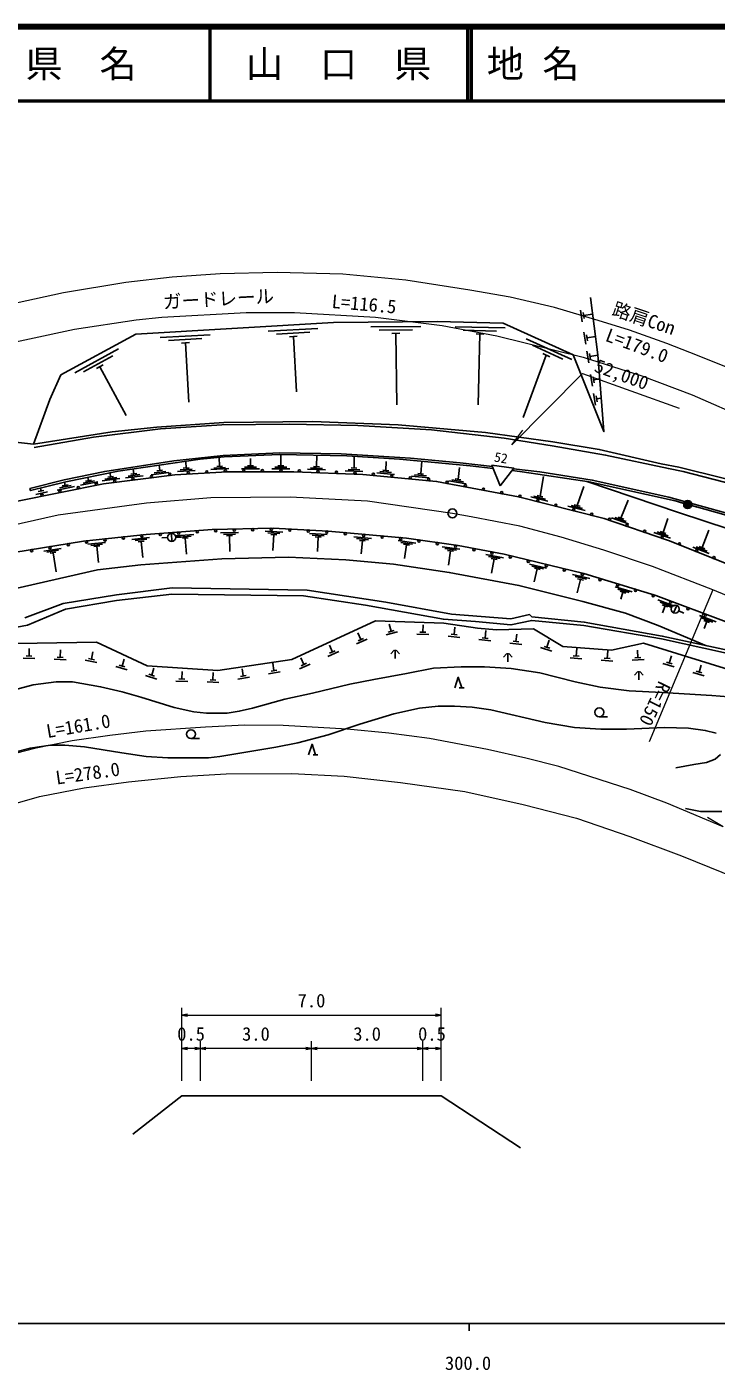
# Model space of a CAD drawing. Units: millimetres at full size, sheet at 1:1000, with parts at other scales. Extents: x 40000 to 680000, y 20000 to 380000.
# Drawn here: x 308320 to 401318, y 198715 to 380000 of the extents above; entities that cross this region are included whole.
import ezdxf
from ezdxf.enums import TextEntityAlignment as Align

# ---------------------------------------------------------------- set-up
doc = ezdxf.new("R2010")
doc.units = ezdxf.units.MM
doc.header["$LTSCALE"] = 1000
doc.linetypes.add('CHAIN', pattern=[18.5, 12, -1.5, 3.5, -1.5])
for name, color, linetype, lineweight in [('M-BGD', 7, 'Continuous', 25), ('M-BMK', 2, 'CHAIN', 13), ('M-BMK-SRVR', 3, 'Continuous', 25), ('M-STR-HTXT', 7, 'Continuous', 13), ('M-TTL', 2, 'Continuous', 140), ('M-TTL-BAND', 7, 'Continuous', 25), ('M-TTL-LINE', 7, 'Continuous', 50)]:
    doc.layers.add(name, color=color, linetype=linetype, lineweight=lineweight)
doc.layers.add('M-TTL-TXT', color=7, linetype='Continuous')
doc.styles.add('ＭＳ ゴシック', font='')
doc.styles.get('ＭＳ ゴシック').set_extended_font_data('MS Gothic')

# ---------------------------------------------------------------- blocks, each defined once
blk = doc.blocks.new('open_arrow')
at = {"color": 0, "linetype": 'Continuous', "lineweight": -2}
blk.add_lwpolyline([(7.5, 1.25), (0, 0), (7.5, -1.25)], dxfattribs=at)

msp = doc.modelspace()

# ---------------------------------------------------------------- hatches: boundary and pattern name
at = {"layer": 'M-BGD'}
msp.add_hatch(color=256, dxfattribs=at).paths.add_polyline_path([(398019, 315390, -1), (396960, 315688, -0.41421), (397638, 316069, -0.41421)])

# ---------------------------------------------------------------- linework, layer by layer
for p, q in [((383015, 341788), (383263, 340208)), ((383372, 341447), (383496, 340657)), ((383434, 341052), (384659, 341244)), ((347595, 339312), (340857, 338917)), ((361474, 339574), (354725, 339495)), ((360355, 339111), (355855, 339059)), ((372843, 339368), (366095, 339538)), ((371707, 338946), (367208, 339060)), ((333040, 338458), (326302, 338062)), ((331944, 337943), (327451, 337679)), ((330248, 337392), (329200, 337331)), ((329724, 337362), (330193, 329368)), ((346499, 338797), (342006, 338533)), ((344803, 338247), (343755, 338185)), ((344279, 338216), (344716, 330766)), ((358635, 338641), (357585, 338629)), ((358110, 338635), (358222, 328970)), ((369971, 338540), (368921, 338567)), ((369446, 338553), (369205, 329008)), ((381843, 335111), (375698, 337903)), ((383486, 338781), (383734, 337200)), ((383843, 338440), (383967, 337649)), ((383905, 338044), (385050, 338224)), ((320705, 336526), (314769, 333312)), ((319930, 335595), (315973, 333452)), ((378398, 335688), (375291, 327262)), ((380633, 335167), (376536, 337028)), ((378876, 335471), (377920, 335905)), ((383882, 336254), (384129, 334673)), ((384238, 335913), (384362, 335122)), ((384300, 335518), (385376, 335686)), ((318627, 334378), (317704, 333878)), ((318165, 334128), (321717, 327571)), ((384375, 333103), (384622, 331522)), ((384732, 332761), (384856, 331971)), ((384794, 332366), (385624, 332496)), ((384778, 330531), (385025, 328950)), ((385134, 330190), (385258, 329399)), ((385196, 329794), (385826, 329893)), ((329806, 320451), (329755, 321356)), ((334330, 320708), (334253, 321902)), ((338501, 320768), (338501, 321768)), ((342594, 320768), (342606, 322300)), ((347413, 320649), (347463, 322198)), ((352459, 320454), (352498, 322049)), ((356756, 320113), (356811, 321361)), ((361454, 319663), (361617, 321370)), ((316638, 318757), (316551, 319189)), ((318851, 318980), (320439, 319180)), ((319223, 319228), (320017, 319328)), ((319620, 319278), (319554, 319803)), ((321620, 319127), (324001, 319426)), ((321991, 319375), (323579, 319575)), ((322363, 319623), (323157, 319723)), ((322760, 319673), (322678, 320323)), ((325104, 319565), (327486, 319865)), ((325476, 319814), (327064, 320014)), ((325848, 320062), (326642, 320162)), ((326245, 320112), (326155, 320830)), ((328631, 319983), (331027, 320120)), ((329019, 320206), (330616, 320297)), ((329407, 320428), (330206, 320473)), ((333154, 320241), (335550, 320377)), ((333542, 320463), (335140, 320554)), ((333930, 320686), (334729, 320731)), ((337301, 320368), (339701, 320368)), ((337701, 320568), (339301, 320568)), ((338101, 320768), (338901, 320768)), ((341394, 320368), (343794, 320368)), ((341794, 320568), (343394, 320568)), ((342194, 320768), (342994, 320768)), ((346198, 320296), (348596, 320203)), ((346606, 320481), (348204, 320419)), ((347013, 320665), (347812, 320634)), ((351244, 320101), (353643, 320008)), ((351652, 320285), (353251, 320223)), ((352059, 320470), (352859, 320439)), ((355523, 319830), (357912, 319601)), ((355940, 319991), (357533, 319838)), ((356357, 320152), (357154, 320075)), ((360221, 319379), (362610, 319151)), ((360639, 319540), (362231, 319388)), ((361056, 319701), (361852, 319625)), ((366501, 318921), (366687, 320525)), ((377561, 316659), (378005, 319328)), ((309840, 317281), (310624, 317440)), ((310232, 317360), (310153, 317751)), ((312393, 317491), (314745, 317967)), ((312745, 317767), (314314, 318084)), ((313098, 318042), (313882, 318200)), ((313490, 318121), (313405, 318539)), ((315541, 318128), (317894, 318603)), ((315894, 318403), (317462, 318720)), ((316246, 318678), (317030, 318837)), ((318479, 318731), (320861, 319031)), ((365248, 318751), (367606, 318306)), ((365678, 318873), (367250, 318577)), ((366108, 318996), (366894, 318847)), ((382569, 315390), (383484, 317959)), ((309514, 316910), (311083, 317227)), ((376300, 316566), (378626, 315976)), ((376736, 316661), (378288, 316268)), ((377173, 316757), (377949, 316560)), ((382181, 315488), (382957, 315292)), ((388481, 313709), (389429, 316141)), ((396960, 315688), (396238, 315891)), ((381308, 315297), (383634, 314708)), ((381744, 315393), (383295, 315000)), ((387216, 313720), (389486, 312941)), ((387659, 313779), (389172, 313260)), ((388102, 313839), (388859, 313579)), ((394168, 311758), (394818, 313654)), ((398019, 315390), (398741, 315187)), ((342852, 311803), (340456, 311929)), ((393346, 311829), (394860, 311309)), ((393789, 311888), (394546, 311628)), ((399424, 309719), (400348, 312073)), ((318912, 310433), (316527, 310172)), ((318536, 310190), (316946, 310017)), ((324877, 311083), (322491, 310823)), ((324501, 310841), (322910, 310667)), ((324125, 310599), (323330, 310512)), ((323727, 310555), (323963, 308397)), ((327299, 311083), (326550, 311061)), ((327833, 311648), (327865, 310548)), ((328399, 311114), (329149, 311135)), ((330863, 311496), (328469, 311324)), ((330478, 311268), (328882, 311153)), ((330094, 311040), (329296, 310982)), ((329695, 311011), (329851, 308834)), ((336856, 311759), (334456, 311700)), ((336461, 311549), (334861, 311510)), ((336066, 311340), (335266, 311320)), ((335666, 311330), (335718, 309209)), ((342443, 311624), (340845, 311708)), ((342033, 311446), (341234, 311488)), ((341633, 311467), (341521, 309335)), ((348844, 311487), (346447, 311614)), ((348434, 311309), (346836, 311393)), ((348024, 311130), (347225, 311172)), ((347625, 311151), (347523, 309211)), ((354820, 310948), (352430, 311165)), ((354403, 310785), (352810, 310929)), ((353987, 310622), (353190, 310694)), ((353588, 310658), (353425, 308862)), ((360788, 310340), (358411, 310674)), ((360364, 310198), (358779, 310420)), ((359940, 310056), (359148, 310167)), ((359544, 310111), (359282, 308249)), ((392903, 311769), (395173, 310990)), ((312969, 309622), (310600, 309238)), ((312607, 309360), (311027, 309104)), ((312244, 309099), (311454, 308971)), ((311849, 309035), (312270, 306434)), ((318160, 309948), (317365, 309861)), ((317763, 309905), (318004, 307695)), ((366729, 309506), (364353, 309840)), ((366306, 309364), (364721, 309586)), ((365882, 309221), (365089, 309332)), ((365485, 309277), (365216, 307355)), ((372618, 308352), (370261, 308807)), ((372187, 308231), (370616, 308535)), ((371756, 308111), (370971, 308263)), ((371364, 308187), (370997, 306291)), ((398161, 309792), (400391, 308904)), ((398607, 309829), (400093, 309237)), ((399052, 309867), (399795, 309571)), ((378451, 306947), (376118, 307509)), ((378015, 306846), (376460, 307221)), ((377191, 306839), (376772, 305099)), ((377580, 306745), (376802, 306932)), ((384284, 305542), (381951, 306104)), ((383848, 305441), (382293, 305816)), ((383024, 305434), (382591, 303638)), ((383413, 305340), (382635, 305528)), ((390009, 303739), (387713, 304438)), ((389568, 303665), (388038, 304131)), ((389127, 303590), (388362, 303823)), ((388745, 303706), (388453, 302750)), ((395690, 301820), (393444, 302665)), ((395246, 301773), (393748, 302337)), ((394801, 301727), (394052, 302009)), ((394426, 301868), (394074, 300932)), ((395292, 301654), (394610, 301967)), ((396021, 301924), (395562, 300925)), ((396291, 301195), (396973, 300881)), ((357477, 298433), (357225, 299401)), ((361760, 298307), (361794, 299307)), ((401306, 299708), (399060, 300552)), ((400862, 299661), (399364, 300224)), ((400417, 299615), (399668, 299896)), ((400042, 299756), (399690, 298820)), ((352778, 296721), (354244, 297363)), ((353384, 297313), (352983, 298230)), ((353018, 297153), (353751, 297474)), ((356786, 297943), (358335, 298347)), ((357090, 298332), (357864, 298534)), ((360957, 298035), (362556, 297980)), ((361360, 298321), (362159, 298293)), ((365147, 297779), (366737, 297603)), ((365570, 298034), (366365, 297946)), ((365967, 297990), (366078, 298984)), ((369321, 297312), (370911, 297132)), ((369744, 297566), (370539, 297476)), ((370142, 297521), (370254, 298514)), ((374315, 297048), (374427, 298042)), ((308608, 295088), (308649, 296087)), ((312805, 294918), (312845, 295917)), ((317037, 294665), (317227, 295647)), ((348931, 295038), (350396, 295679)), ((349536, 295630), (349136, 296546)), ((349170, 295470), (349903, 295790)), ((357883, 295867), (357445, 295378)), ((358022, 295912), (358022, 294736)), ((358161, 295867), (358599, 295378)), ((373494, 296840), (375084, 296660)), ((373918, 297093), (374712, 297003)), ((377638, 296233), (379159, 295736)), ((378104, 296396), (378865, 296148)), ((378484, 296272), (378794, 297222)), ((382429, 295092), (382505, 296089)), ((386616, 294771), (386693, 295768)), ((390769, 294866), (390713, 295864)), ((307804, 294821), (309403, 294756)), ((308208, 295104), (309008, 295072)), ((312001, 294651), (313600, 294586)), ((312405, 294934), (313204, 294902)), ((316202, 294521), (317773, 294217)), ((316644, 294741), (317430, 294589)), ((320775, 293844), (321541, 293612)), ((321158, 293728), (321448, 294685)), ((341657, 293121), (341485, 294106)), ((345083, 293354), (346549, 293996)), ((345688, 293947), (345288, 294863)), ((345322, 293786), (346055, 294107)), ((373089, 295415), (372651, 294925)), ((373228, 295459), (373228, 294284)), ((373367, 295415), (373805, 294925)), ((381616, 294853), (383211, 294731)), ((382030, 295122), (382828, 295061)), ((385803, 294532), (387399, 294410)), ((386218, 294801), (387015, 294740)), ((389994, 294522), (391592, 294612)), ((390369, 294843), (391168, 294888)), ((394146, 294084), (395677, 293619)), ((394608, 294257), (395374, 294025)), ((394991, 294141), (395282, 295098)), ((399010, 292920), (399300, 293877)), ((320313, 293671), (321844, 293207)), ((324332, 292453), (325863, 291989)), ((324795, 292626), (325560, 292394)), ((325177, 292510), (325467, 293467)), ((328832, 292004), (329632, 291980)), ((329232, 291992), (329262, 292992)), ((333030, 291876), (333830, 291851)), ((333430, 291864), (333460, 292863)), ((336791, 291967), (338367, 292242)), ((337125, 292329), (337913, 292467)), ((337519, 292398), (337347, 293383)), ((340928, 292690), (342504, 292965)), ((341263, 293052), (342051, 293190)), ((390750, 292998), (390312, 292509)), ((390889, 293043), (390889, 291868)), ((391028, 292998), (391466, 292509)), ((398165, 292864), (399696, 292399)), ((398627, 293037), (399393, 292804)), ((328431, 291717), (330030, 291668)), ((332629, 291588), (334228, 291539)), ((366654, 290785), (367321, 290785)), ((366988, 290785), (366654, 290785)), ((385557, 286893), (386679, 286893)), ((330469, 283944), (331592, 283944)), ((346932, 281754), (347598, 281754)), ((347265, 281754), (346932, 281754)), ((329226, 235748), (322630, 230550)), ((364226, 235748), (374923, 228697))]:
    msp.add_line(p, q, dxfattribs=at)
for points in [[(309224, 323669), (311420, 329715), (312880, 333031), (323021, 338523), (349705, 340090), (363677, 340252), (372600, 340027), (382042, 335738), (386178, 325370), (385371, 335748), (384371, 343465)], [(451633, 317357), (443841, 314816), (437102, 313243), (429985, 313243), (414390, 316072), (396269, 320571), (393902, 321034), (385539, 322983), (379286, 324010), (370183, 325234), (358410, 326300), (346849, 326751), (334896, 326590), (325834, 325978), (319850, 325361), (309224, 323669), (306778, 323946), (302693, 327529), (296831, 332822), (294102, 336484)], [(309296, 323210), (317322, 324615), (326353, 325744), (334613, 326278), (343748, 326379), (352955, 326190), (362936, 325596), (372719, 324477), (379177, 323441), (386405, 322200), (394880, 320396), (396865, 320002), (405073, 317895), (409774, 316865), (417310, 315011), (427362, 313051), (429626, 312771), (429721, 313291)], [(371123, 320673), (366765, 321180), (360065, 321771), (350720, 322361), (342436, 322515), (334794, 322172), (328165, 321416), (318832, 320011), (313360, 318865), (308732, 317686), (308800, 317423), (313585, 318582), (320647, 320026), (331681, 321637), (334923, 321971), (342449, 322303), (351500, 322113), (358603, 321657), (368116, 320751), (371234, 320399)], [(307063, 316000), (318678, 318347), (328289, 319556), (335394, 319961), (344341, 319961), (353648, 319601), (363611, 318646), (374672, 316558), (386203, 313638), (394874, 310663), (410890, 304284), (419446, 300610)], [(373782, 320111), (375132, 319958), (384178, 318620), (395775, 316021), (409568, 312143), (418415, 309114), (425933, 304424), (436454, 299555), (445109, 296533), (452643, 294233), (459354, 293889), (468420, 293828), (468363, 295088)], [(431870, 303509), (430094, 304085), (420588, 308638), (416950, 309986), (407307, 313095), (394957, 316514), (384608, 318840), (377518, 319927), (373961, 320342)], [(414696, 307515), (410051, 309908), (396222, 314471), (383882, 318664)], [(252636, 295526), (289272, 304978), (306543, 309063), (315978, 310592), (324410, 311512), (333320, 312150), (341532, 312350), (348962, 311959), (359537, 310998), (366509, 310019), (372715, 308818), (383468, 306229), (393189, 303270), (403046, 299563), (411325, 295642)], [(400012, 296477), (393507, 299231), (389072, 300863), (383318, 302464), (374719, 304622), (365306, 306368), (357783, 307501), (351370, 308082), (343603, 308417), (334637, 308223), (323686, 307412), (317833, 306705), (303808, 303534), (288589, 299663), (276123, 296419), (250421, 289671), (242401, 287619)], [(427058, 286300), (413302, 291502), (402739, 295493), (393966, 297408), (383459, 299209), (376438, 299899), (373635, 299299), (368873, 299733), (364526, 300050), (354013, 301942), (345661, 303208), (327896, 303425), (320396, 302564), (313529, 301422), (308422, 299273), (297621, 297232)], [(308036, 300230), (313238, 302191), (320414, 303366), (327928, 304305), (346154, 303970), (356737, 302339), (365620, 300740), (373601, 300117), (376126, 300685), (376471, 300363), (383534, 299664), (394040, 297781), (402845, 295858), (413544, 291971), (427196, 286654)], [(224532, 275143), (242656, 266166), (246355, 266510), (255392, 278095), (259281, 280297), (267590, 282928), (291441, 294785), (299027, 296623), (317735, 296971), (324554, 293781), (334080, 293154), (344078, 294633), (355364, 299819), (364584, 299504), (369133, 298853), (371685, 298643), (376692, 298772), (380655, 296395), (387199, 295898), (391524, 296823), (408194, 291641), (409279, 291715), (410427, 292143), (410901, 292409)], [(305992, 290357), (309175, 291207), (312259, 291613), (314474, 291613), (318263, 290950), (321171, 290252), (323707, 289521), (328189, 288121), (330849, 287547), (332550, 287378), (335350, 287378), (336984, 287648), (338765, 288065), (343120, 289249), (346866, 290084), (351909, 291290), (355133, 291921), (359534, 292724), (363164, 293433), (366901, 293625), (370068, 293625), (373647, 293399), (377547, 292802), (382302, 291599), (385685, 290887), (389606, 290387), (394041, 290150), (400735, 289743), (404129, 289505)], [(366048, 290785), (366518, 292223), (366988, 290785)], [(306661, 282113), (308744, 282659), (311512, 283056), (313453, 283056), (316096, 282824), (321133, 282017), (324394, 281548), (327343, 281331), (332821, 281331), (334340, 281531), (336509, 281872), (341922, 282796), (344887, 283388), (348961, 284454), (353247, 285883), (357814, 287303), (361312, 288064), (363829, 288342), (366024, 288342), (368410, 288192), (370909, 287823), (378243, 286136), (382231, 285465), (385764, 285206), (389231, 285206), (394373, 285466), (397575, 285353), (399859, 285061), (401321, 284658)], [(346325, 281754), (346795, 283192), (347265, 281754)], [(401900, 281808), (401203, 281180), (400003, 280731), (398305, 280428), (395904, 280020)], [(402086, 274121), (399210, 274110), (397173, 274509)], [(364226, 235748), (361726, 235748), (346726, 235748), (331726, 235748), (329226, 235748)]]:
    msp.add_lwpolyline(points, dxfattribs=at)
msp.add_lwpolyline([(372186, 318058), (371056, 320837), (374027, 320427)], close=True, dxfattribs=at)
for centre, radius in [((322650, 318998), 150), ((325130, 319310), 150), ((327611, 319622), 150), ((330103, 319810), 150), ((332599, 319952), 150), ((335095, 320094), 150), ((337594, 320111), 150), ((340094, 320111), 150), ((342594, 320111), 150), ((345093, 320082), 150), ((347592, 319985), 150), ((350090, 319889), 150), ((352588, 319792), 150), ((355081, 319614), 150), ((357569, 319376), 150), ((360058, 319137), 150), ((312800, 317312), 150), ((315250, 317807), 150), ((317701, 318302), 150), ((320170, 318685), 150), ((362546, 318899), 150), ((365017, 318533), 150), ((367474, 318070), 150), ((369930, 317606), 150), ((372387, 317142), 150), ((310349, 316817), 150), ((374842, 316670), 150), ((377265, 316056), 150), ((379688, 315442), 150), ((397489, 315539), 550), ((382112, 314829), 150), ((384535, 314215), 150), ((386942, 313543), 150), ((328813, 311677), 150), ((331307, 311855), 150), ((333801, 312011), 150), ((336300, 312072), 150), ((338800, 312133), 150), ((341299, 312194), 150), ((343796, 312081), 150), ((346292, 311949), 150), ((348789, 311818), 150), ((389306, 312732), 150), ((391671, 311920), 150), ((313901, 310104), 150), ((316372, 310484), 150), ((318857, 310755), 150), ((321342, 311026), 150), ((323828, 311297), 150), ((326319, 311498), 150), ((327849, 311098), 550), ((351279, 311597), 150), ((353769, 311371), 150), ((356259, 311145), 150), ((358748, 310919), 150), ((361228, 310609), 150), ((363704, 310261), 150), ((366180, 309913), 150), ((394036, 311109), 150), ((396374, 310227), 150), ((308966, 309304), 150), ((311434, 309704), 150), ((368637, 309454), 150), ((371091, 308980), 150), ((373537, 308466), 150), ((398697, 309302), 150), ((401019, 308377), 150), ((375968, 307881), 150), ((378399, 307295), 150), ((380829, 306710), 150), ((383260, 306125), 150), ((385654, 305407), 150), ((388046, 304679), 150), ((390437, 303951), 150), ((392829, 303223), 150), ((395176, 302363), 150), ((395791, 301424), 550), ((397516, 301482), 150), ((399856, 300602), 150), ((385557, 287493), 600), ((330469, 284544), 600)]:
    msp.add_circle(centre, radius, dxfattribs=at)
at = {"layer": 'M-BMK'}
msp.add_lwpolyline([(552198, 242709), (530539, 249995), (515741, 255839), (479562, 270919), (459157, 279549), (421058, 295216), (407022, 301490), (400852, 304021), (392742, 307192), (386153, 309398), (380419, 311114), (374825, 312595), (368279, 313859), (365741, 314336), (354282, 315989), (343855, 316537), (333156, 316434), (324443, 315735), (312547, 314097), (301791, 311707)], dxfattribs=at)
at = {"layer": 'M-BMK-SRVR'}
msp.add_circle((365741, 314336), 600, dxfattribs=at)
at = {"layer": 'M-STR-HTXT'}
for p, q in [((373764, 323606), (375231, 325575)), ((400852, 304021), (392269, 283529)), ((402281, 272055), (400169, 273307)), ((329226, 237748), (329226, 247621)), ((329226, 246621), (364226, 246621)), ((364226, 239748), (364226, 247621)), ((331726, 237748), (331726, 243126)), ((346726, 237748), (346726, 243126)), ((361726, 237748), (361726, 243126)), ((364226, 237748), (364226, 243126)), ((331726, 242126), (329226, 242126)), ((346726, 242126), (331726, 242126)), ((361726, 242126), (346726, 242126)), ((364226, 242126), (361726, 242126))]:
    msp.add_line(p, q, dxfattribs=at)
for points in [[(486532, 299261), (460473, 310152), (441936, 317837), (426709, 324093), (407645, 332098), (398799, 335658), (394655, 337268), (389633, 339073), (385414, 340373), (379519, 342109), (373543, 343516), (368099, 344474), (359470, 345825), (350970, 346621), (342081, 346834), (334407, 346663), (327942, 346235), (321678, 345481), (313276, 344092), (306861, 342697), (301537, 341252)], [(302575, 336598), (314728, 339208), (323061, 340468), (326546, 340814), (337907, 341450), (344452, 341435), (355340, 340816), (364357, 339702), (371729, 338280), (383377, 335409), (391304, 332895), (398076, 330361), (405682, 326991), (420099, 321119), (426859, 318329)], [(373764, 323606), (383282, 333230), (396326, 328543)], [(402281, 272055), (394665, 275236), (389732, 277084), (380073, 280176), (375657, 281301), (370487, 282472), (362626, 283964), (357176, 284676), (351533, 285214), (342919, 285729), (337721, 285748), (332422, 285506), (324349, 284942), (319492, 284384), (314422, 283657), (309368, 282613), (300803, 280390), (292253, 277737), (277766, 273639), (264717, 269956), (257821, 268035)], [(259017, 261529), (275169, 266053), (291880, 270863), (303113, 274146), (310005, 276148), (316048, 277282), (322011, 278111), (329098, 278849), (335211, 279207), (344057, 279228), (351151, 278889), (358711, 278038), (367398, 276811), (375288, 275057), (382464, 273187), (389677, 270733), (396666, 268126), (405861, 264408), (423561, 257314), (437719, 251585), (459122, 243056), (477415, 235852), (499910, 227045)]]:
    msp.add_lwpolyline(points, dxfattribs=at)
at = {"layer": 'M-TTL'}
msp.add_line((680000, 380000), (40000, 380000), dxfattribs=at)
at = {"layer": 'M-TTL-BAND'}
for p, q in [((40000, 205000), (579000, 205000)), ((368000, 205000), (368000, 204000))]:
    msp.add_line(p, q, dxfattribs=at)
at = {"layer": 'M-TTL-LINE'}
for p, q in [((333000, 380000), (333000, 370000)), ((367750, 380000), (367750, 370000)), ((368250, 380000), (368250, 370000)), ((40000, 370000), (680000, 370000))]:
    msp.add_line(p, q, dxfattribs=at)

# ---------------------------------------------------------------- block references
at = {"layer": 'M-STR-HTXT', "xscale": 100, "yscale": 100}
for p in [(329226, 246621), (329226, 242126), (331726, 242126), (346726, 242126), (361726, 242126)]:
    msp.add_blockref('open_arrow', p, dxfattribs=at)
at = {"layer": 'M-STR-HTXT', "xscale": 100, "yscale": 100, "rotation": 180}
for p in [(364226, 246621), (331726, 242126), (346726, 242126), (361726, 242126), (364226, 242126)]:
    msp.add_blockref('open_arrow', p, dxfattribs=at)

# ---------------------------------------------------------------- texts
at = {"layer": 'M-BGD', "style": 'ＭＳ ゴシック'}
msp.add_text('52', height=1320, rotation=350.538, dxfattribs=at).set_placement((371235, 320953), align=Align.BOTTOM_LEFT)
at = {"layer": 'M-STR-HTXT', "style": 'ＭＳ ゴシック'}
for s, rotation, p in [('ガードレール', 3.18, (326761, 341409)), ('L=116.5', 354.997, (349349, 341521)), ('路肩Con', 341.301, (386965, 340662)), ('L=179.0', 339.473, (386049, 337146)), ('52,000', 339.978, (384564, 333011)), ('R=150', 243.994, (393115, 292096)), ('L=161.0', 9.682, (311206, 283474)), ('L=278.0', 8.148, (312414, 277193))]:
    msp.add_text(s, height=1833, rotation=rotation, dxfattribs=at).set_placement(p, align=Align.BOTTOM_LEFT)
for s, p in [('7.0', (346726, 247121)), ('0.5', (330476, 242626)), ('3.0', (339226, 242626)), ('3.0', (354226, 242626)), ('0.5', (362976, 242626))]:
    msp.add_text(s, height=1833, dxfattribs=at).set_placement(p, align=Align.BOTTOM_CENTER)
at = {"layer": 'M-TTL-BAND', "style": 'ＭＳ ゴシック'}
msp.add_text('300.0', height=1833, dxfattribs=at).set_placement((367844, 198195), align=Align.BOTTOM_CENTER)
at = {"layer": 'M-TTL-TXT', "style": 'ＭＳ ゴシック'}
for s, p in [('県\u3000名', (315625, 375000)), ('山\u3000口\u3000県', (350375, 375000))]:
    msp.add_text(s, height=3666, dxfattribs=at).set_placement(p, align=Align.MIDDLE_CENTER)
msp.add_text('地 名', height=3666, dxfattribs=at).set_placement((370380, 375000), align=Align.MIDDLE_LEFT)

doc.saveas('drawing.dxf')
